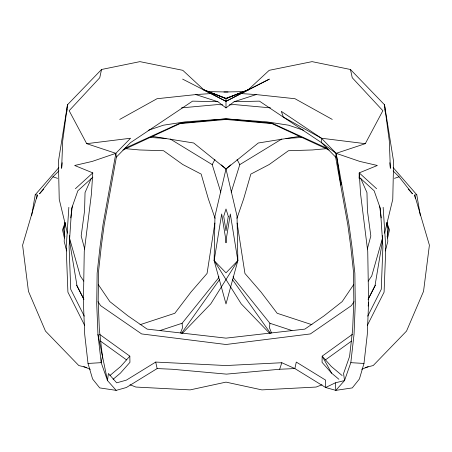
<?xml version="1.0" encoding="UTF-8"?>
<svg xmlns="http://www.w3.org/2000/svg" width="452" height="452" viewBox="0 0 452 452"><rect width="100%" height="100%" fill="white"/><g stroke="black" fill="none" stroke-linecap="round" stroke-linejoin="round"><path stroke-width="0.68" d="M359.142 178.472L359.221 172.879L377.347 165.477L359.724 161.398L336.152 153.33L321.598 142.708L259.437 101.135L234.125 101.717L226 107.904L217.875 101.717L195.829 94.581L157.013 98.722L119.746 119.413M221.26 164.895L226 169.003L237.04 216.163L237.854 260.623L226 303.947L214.146 260.623L214.96 216.163L226 169.003L230.74 164.895M376.618 188.727L359.221 172.879L360.6 194.14L367.742 251.436L368.595 302.563L367.278 334.548L363.984 363.448L359.408 378.991L352.289 387.906L335.825 390.364L325.632 387.511L294.862 368.561L281.811 362.73L226 365.538L155.708 362.069L126.407 380.115L116.695 382.838L108.412 373.493L107.474 380.556L116.175 390.364L126.368 387.511L157.138 368.561L172.342 369.256L226.463 374.132L279.658 369.256L294.862 368.561L296.292 362.069L325.593 380.115L325.632 387.511L335.305 382.838L344.526 380.556L350.82 362.662L354.046 334.327L355.278 303.721L354.86 273.2L351.978 246.775L348.967 224.491L336.152 153.33L321.434 138.233L281.302 111.345L283.376 117.102L321.434 138.233L365.295 143.674L382.855 110.712L352.244 77.733L350.464 69.489L312.072 61.636L269.211 70.314L248.075 89.908L226.65 98.355L248.272 89.818L269.358 79.123L226 101.333L203.728 89.818L226 98.333L248.272 89.818L226 101.333L182.642 79.123M65.003 222.508L64.195 241.498L66.743 250.945M68.857 207.31L66.201 247.464L67.913 292.156L84.592 325.259M195.829 94.581L211.118 93.553L203.728 89.818L225.345 98.35L203.925 89.908L182.789 70.314L139.928 61.636L101.536 69.489L99.756 77.733L69.145 110.712L86.705 143.674L130.566 138.233L115.848 153.33L92.276 161.398L74.653 165.477L92.779 172.879L91.4 194.14L84.258 251.436L83.405 302.563L84.722 334.548L88.016 363.448L92.592 378.991L99.711 387.906L116.175 390.364M382.607 235.605L381.974 243.99L375.002 285.698L368.052 299.36M233.153 276.426L233.368 277.81L269.895 323.27L269.533 327.926L271.533 333.039M62.156 162.714L61.641 168.297L62.715 140.747L67.501 104.757L101.536 69.489M66.856 111.74L67.111 108.949M67.241 107.553L67.501 104.757L58.404 161.5L59.235 199.349L67.41 233.17M368.171 306.038L368.595 302.563M70.778 217.937L72.382 206.078M335.305 382.838L335.825 390.364L344.526 380.556L343.588 373.493L349.582 356.453L352.656 329.468L353.826 300.314L353.43 271.245L350.684 246.086L347.82 224.859L335.616 157.087L336.152 153.33L365.295 143.674M218.847 276.426L218.632 277.81L182.105 323.27L160.036 330.553M269.607 333.316L241.198 303.834L214.146 260.623L221.672 213.977L226.333 242.741M225.667 242.741L230.328 213.977L237.854 260.623L210.802 303.834L182.393 333.316M214.886 223.017L207.061 273.46L191.038 291.975L174.822 313.281L140.024 324.711M31.651 215.61L35.222 194.778L58.822 167.602M86.705 143.674L115.848 153.33L103.033 224.491L100.022 246.775L97.14 273.2L96.722 303.721L97.954 334.327L101.18 362.662L107.474 380.556L97.954 334.327M115.848 153.33L116.384 157.087L104.18 224.859L101.316 246.086L98.57 271.245L98.174 300.314L99.344 329.468L102.418 356.453L101.18 362.662L88.016 363.448M36.629 198.422L37.358 195.015L35.222 194.778M387.596 238.102L389.477 229.853L386.889 222.627M387.121 236.616L388.539 228.848L386.646 223.604M384.59 233.17L392.765 199.349L393.596 161.5L384.499 104.757L350.464 69.489M367.284 249.097L370.832 235.972L367.431 210.79L366.962 192.597L360.651 178.252M385.257 250.945L387.805 241.498L386.997 222.508M382.714 237.39L371.719 276.002L368.182 281.144M37.358 195.015L22.6 245.182L28.459 291.331L45.466 331.073L78.784 365.532L86.869 367.572M231.226 192.179L239.797 164.618L281.828 138.979M279.658 369.256L281.811 362.73M341.735 182.868L340.927 185.218L336.152 153.33M236.961 218.322L243.679 198.812L250.832 174.105L269.206 164.528L288.444 150.725L312.411 149.962L327.152 148.595M65.111 222.627L62.523 229.853L64.404 238.102M65.354 223.604L63.461 228.848L64.879 236.616M180.467 333.039L182.467 327.926L182.105 323.27M91.349 178.252L85.038 192.597L84.569 210.79L81.168 235.972L84.716 249.097M367.742 316.14L381.268 289.303L382.895 246.741L380.369 208.496L374.154 190.8L359.137 177.122M367.408 325.259L384.087 292.156L385.799 247.464L383.143 207.31M368.431 298.778L375.437 285.144M220.774 192.179L212.203 164.618L214.943 159.42M353.656 284.641L342.164 301.603L324.09 315.841L304.846 329.118L226 338.141L147.154 329.118L127.91 315.841L109.836 301.603L98.344 284.641M354.04 301.716L351.289 305.716L310.349 333.938L226 344.503L141.651 333.938L100.711 305.716L97.96 301.716M181.41 333.418L219.734 279.308M58.89 170.918L52.946 176.817L39.505 193.806L43.72 189.162M99.609 334.361L129.82 356.142L120.684 366.476L109.87 375.539M237.854 260.623L226 272.85L214.146 260.623M116.384 157.087L130.402 142.708L192.563 101.135L217.875 101.717M75.382 188.727L92.779 172.879M92.863 177.122L77.846 190.8L71.631 208.496L69.105 246.741L70.732 289.303L84.258 316.14M113.102 379.268L120.362 373.188L129.95 362.334L129.82 356.142M352.39 334.361L322.18 356.142L322.05 362.334L331.638 373.188L338.898 379.268M325.446 359.888L351.486 341.113M122.899 150.07L179.958 123.633L226 119.475L272.042 123.633L329.101 150.07M248.075 89.908L240.882 93.553L256.171 94.581L294.986 98.722L332.254 119.413M124.164 148.657L179.873 123.21L226 118.865L266.787 121.859L288.585 125.193L303.846 130.362M321.977 384.771L316.123 387.053L261.889 389.89L226 382.126L190.111 389.89L135.877 387.053L130.023 384.771M361.651 369.284L368.154 366.747M148.154 130.362L163.415 125.193L185.213 121.859L226 118.865L272.127 123.21L327.836 148.657M394.455 178.348L399.054 176.817L412.495 193.806L408.28 189.162M234.125 101.717L256.171 94.581M365.131 367.572L373.216 365.532L406.534 331.073L423.541 291.331L429.4 245.182L414.642 195.015L416.778 194.778L420.349 215.61M299.682 136.363L258.284 143.001L226 169.003L193.716 143.001L152.318 136.363M223.943 92.005L243.814 91.609M181.501 107.864L217.327 104.61L222.666 104.847M285.952 138.408L302.863 137.431M229.333 104.847L234.673 104.61L270.499 107.864M208.186 91.609L228.057 92.005M149.137 137.431L166.048 138.408M350.82 362.662L363.984 363.448M124.848 148.595L139.589 149.962L163.556 150.725L182.794 164.528L201.168 174.105L208.321 198.812L215.039 218.322M269.895 323.27L291.964 330.553M52.946 176.817L57.545 178.348M311.976 324.711L277.178 313.281L260.962 291.975L244.939 273.46L237.114 223.017M83.846 366.747L90.349 369.284M170.172 138.979L212.203 164.618M100.513 341.113L126.554 359.888M342.13 375.539L331.316 366.476L322.18 356.142L331.638 373.188M393.11 170.918L399.054 176.817M335.616 157.087L321.598 142.708L321.434 138.233M393.178 167.602L416.778 194.778M232.266 279.308L270.59 333.418M83.818 281.144L80.281 276.002L69.286 237.39M237.057 159.42L239.797 164.618M76.563 285.144L83.569 298.778M83.948 299.36L76.998 285.698L70.026 243.99L69.393 235.605M155.708 362.069L157.138 368.561M414.642 195.015L415.371 198.422M379.618 206.078L381.222 217.937M384.759 107.553L384.499 104.757L389.285 140.747L390.358 168.297L389.844 162.714M384.889 108.949L385.144 111.74M226 98.333L226 107.904M228.283 216.322L226 230.859L223.717 216.322L226 208.982L228.283 216.322"/></g></svg>
